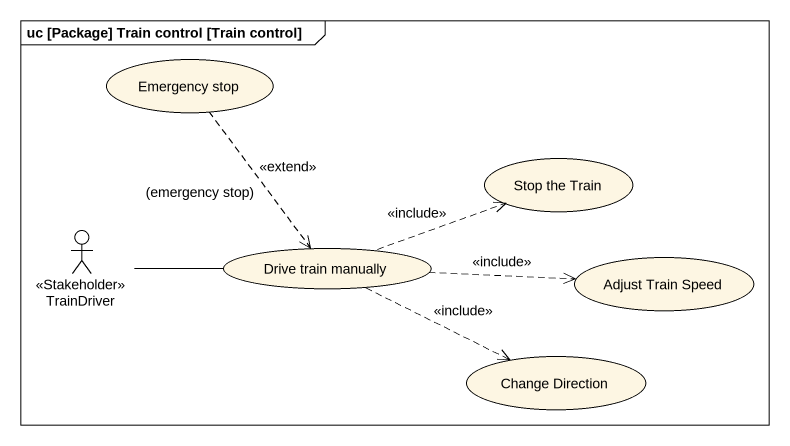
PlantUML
@startuml
mainframe uc [Package] Train control [Train control]
usecase "Emergency stop" as Emergency_stop
usecase "Stop the Train" as Stop_the_Train
actor TrainDriver <<Stakeholder>>
usecase "Drive train manually" as Drive_train_manually
usecase "Adjust Train Speed" as Adjust_Train_Speed
usecase "Change Direction" as Change_Direction
Emergency_stop ..> Drive_train_manually : <<extend>>\n(emergency stop)
TrainDriver -right- Drive_train_manually
Drive_train_manually .right.> Stop_the_Train : <<include>>
Drive_train_manually .right.> Adjust_Train_Speed : <<include>>
Drive_train_manually .right.> Change_Direction : <<include>>
@enduml
